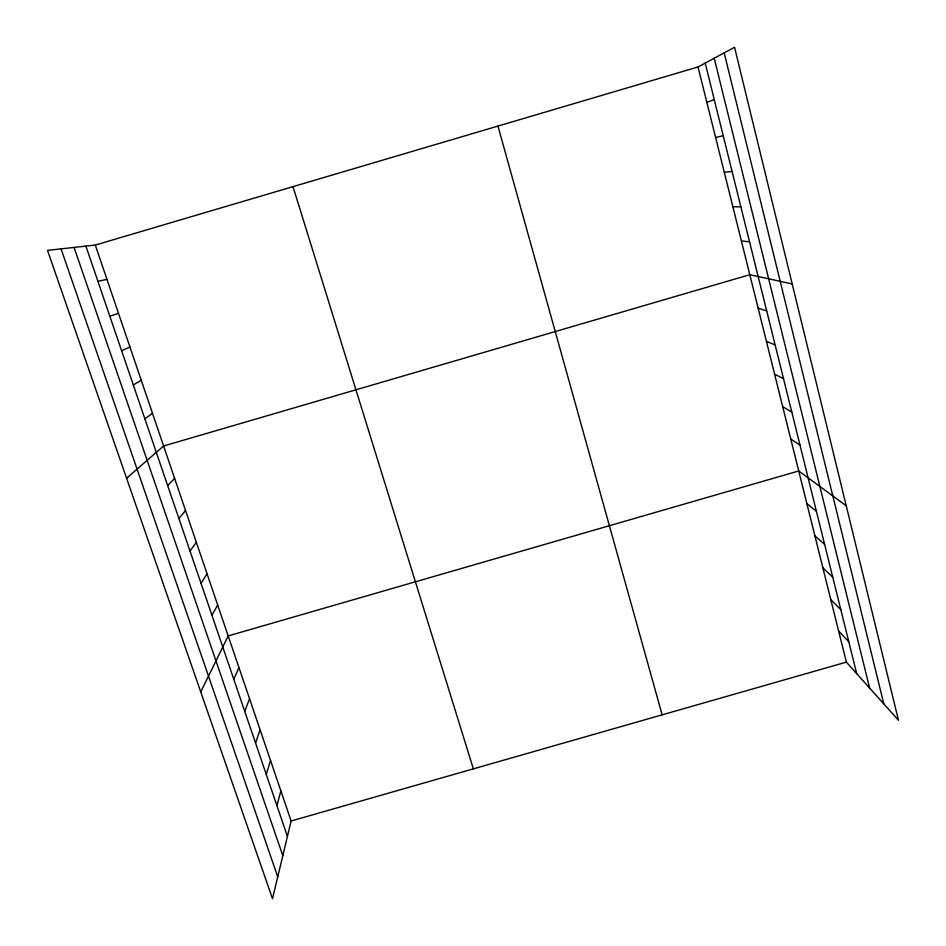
<?xml version="1.0" encoding="UTF-8"?>
<svg xmlns="http://www.w3.org/2000/svg" width="946" height="946" viewBox="0 0 946 946"><rect width="100%" height="100%" fill="white"/><g stroke="black" fill="none" stroke-linecap="round" stroke-linejoin="round"><path stroke-width="1.42" d="M95.286 245.061L291.12 820.998L272.495 898.7L47.525 250.383L95.286 245.061L698.042 66.965L734.557 47.3L898.475 720.261L846.374 662.129L698.042 66.965M276.906 805.59L280.879 790.856M266.287 774.467L270.532 760.442M255.562 743.059L260.091 729.744M244.73 711.345L249.555 698.763M233.804 679.323L238.924 667.486M200.753 691.94L228.187 635.925L798.731 470.966L846.232 505.779M211.951 615.326L217.675 604.991M201.025 583.351L207.056 573.784M190.004 551.069L196.354 542.283M178.889 518.479L185.534 510.485M167.655 485.57L174.62 478.392M126.587 478.227L163.611 446.004L749.823 274.707L792.192 283.942M144.856 418.818L152.495 413.307M133.291 384.951L141.261 380.292M121.62 350.741L129.933 346.969M706.887 102.428L714.254 99.567M109.831 316.212L118.498 313.327M291.12 820.998L846.374 662.129M715.637 137.548L723.217 135.656M97.923 281.329L106.945 279.354M724.305 172.338L732.086 171.403M732.89 206.784L740.86 206.784M741.392 240.911L749.563 241.833M758.16 308.195L766.698 310.891M766.426 341.352L775.141 344.923M774.62 374.214L783.501 378.637M782.732 406.768L791.79 412.018M790.773 439.015L799.997 445.093M806.855 503.579L816.41 511.266M814.908 535.885L824.628 544.376M822.89 567.884L832.764 577.155M830.789 599.598L840.817 609.626M838.617 631.006L848.798 641.79M61.076 248.869L277.746 876.824M74.095 247.426L282.807 855.692M85.897 246.114L287.43 836.406M293.012 186.634L473.355 768.85M497.951 126.09L662.141 714.845M714.23 58.25L869.622 688.061M705.208 63.11L856.698 673.647M724.187 52.881L883.801 703.883"/></g></svg>
